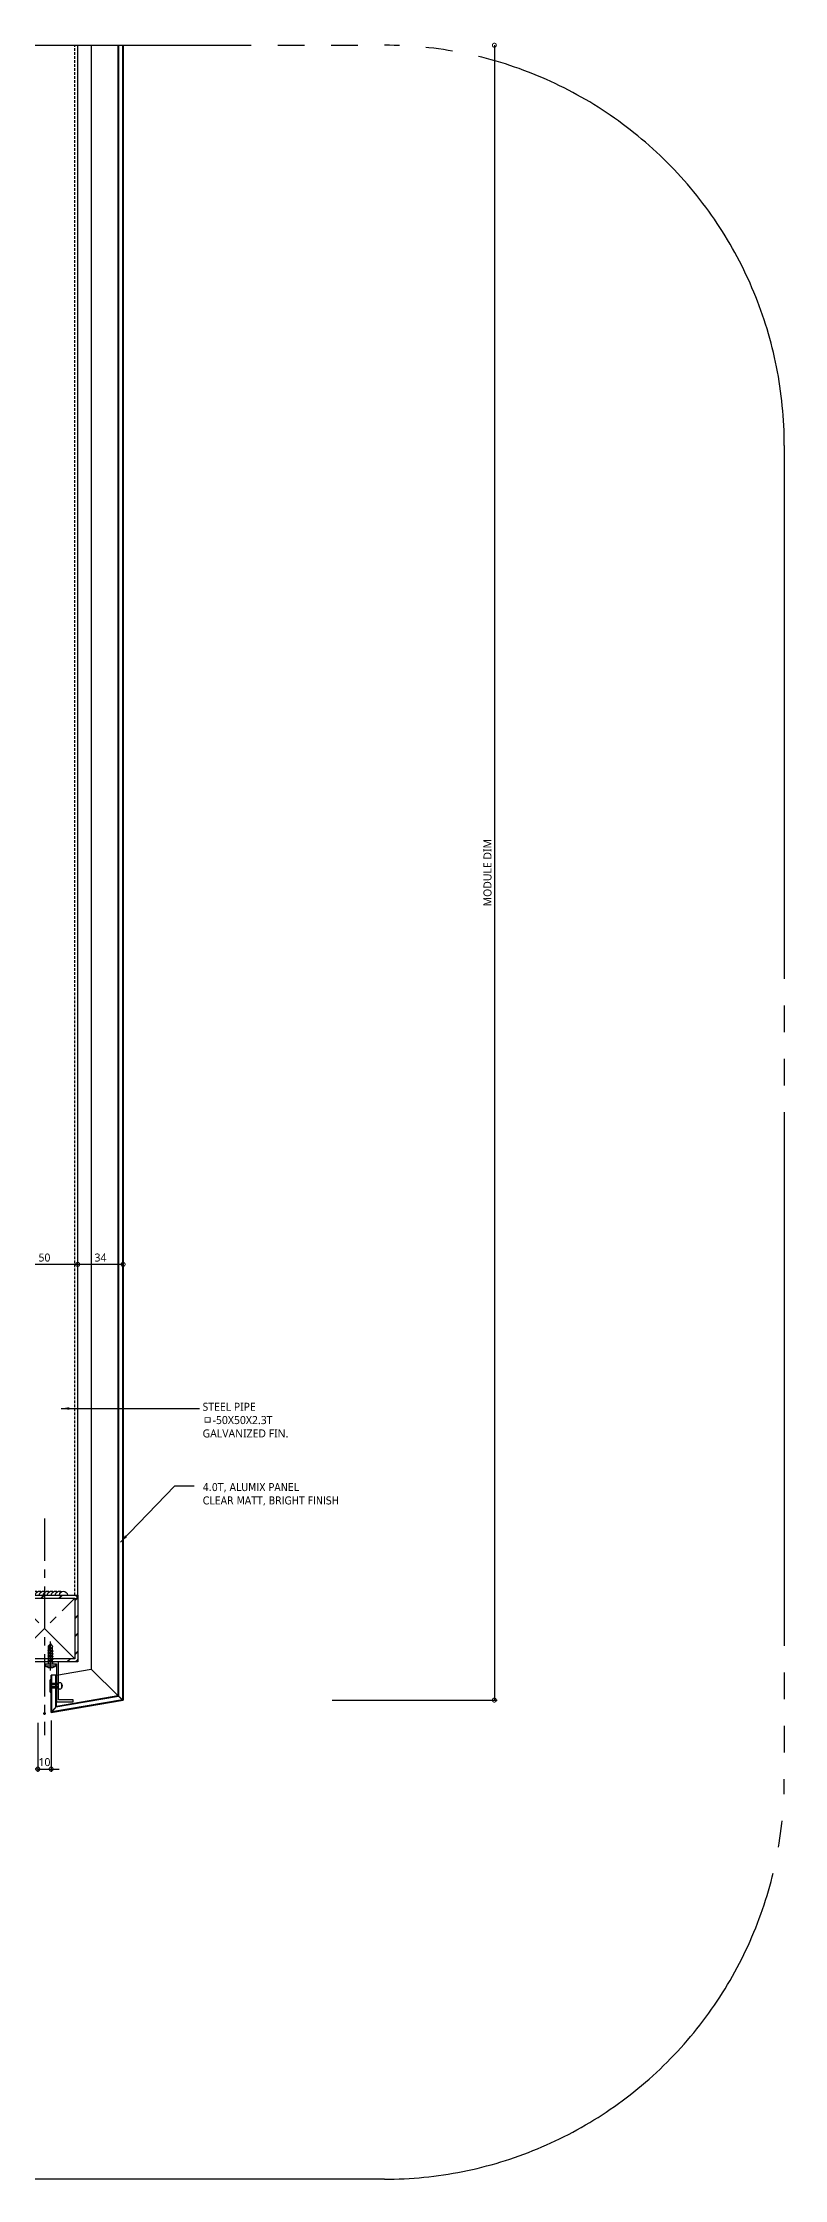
# Model space of a CAD drawing. Header units: millimetres. Extents: x 3584 to 9537, y 842 to 7828.
# Drawn here: x 8710 to 9266, y 4731 to 6332 of the extents above; entities that cross this region are included whole.
import ezdxf

# ---------------------------------------------------------------- set-up
doc = ezdxf.new("R2010")
doc.units = ezdxf.units.MM
for name, pattern in [('CENTER', [50.8, 31.75, -6.35, 6.35, -6.35]), ('CENTER2', [1.125, 0.75, -0.125, 0.125, -0.125]), ('HIDDEN', [3, 2, -1]), ('PHANTOM', [25, 20, -1, 1, -1, 1, -1])]:
    doc.linetypes.add(name, pattern=pattern)
doc.layers.get('DEFPOINTS').update_dxf_attribs({"color": 142, "lineweight": 30})
for name, color, linetype in [('0-CEN', 1, 'CENTER'), ('0-DIM', 7, 'Continuous'), ('0-WELDING', 1, 'Continuous'), ('1', 1, 'Continuous'), ('7', 7, 'Continuous'), ('A-SECT-WALL', 52, 'Continuous'), ('Bolt', 1, 'Continuous'), ('Cen1', 1, 'CENTER2'), ('FRAM', 7, 'Continuous'), ('MRK1', 3, 'Continuous'), ('NT Panel', 71, 'Continuous'), ('TEXT', 7, 'Continuous')]:
    doc.layers.add(name, color=color, linetype=linetype)
doc.layers.add('def', color=213, linetype='Continuous', plot=False)
doc.styles.add('맑은고딕', font='malgun.ttf')
doc.dimstyles.new('HD-2', dxfattribs={"dimscale": 2, "dimtxt": 3, "dimasz": 3, "dimexe": 1, "dimexo": 3, "dimgap": 1, "dimtad": 1, "dimdec": 1, "dimzin": 12, "dimdsep": 46, "dimtxsty": '맑은고딕', "dimblk": 'DOTSMALL', "dimcen": 1, "dimclrd": 2, "dimclre": 2, "dimclrt": 7, "dimadec": 1, "dimazin": 2, "dimtfac": 1, "dimtdec": 1, "dimtix": 1, "dimtmove": 2, "dimatfit": 3, "dimfxl": 1, "dimtolj": 1, "dimtzin": 12, "dimlwd": -1, "dimlwe": -1, "dimarcsym": 0})

# ---------------------------------------------------------------- blocks, each defined once
blk = doc.blocks.new('50X50X2.3T')
h = blk.add_hatch()
h.set_pattern_fill('ANSI32', color=8)
h.set_pattern_definition([(45, (0, 0), (-6.7352, 6.7352), []), (45, (0.449, 0), (-6.7352, 6.7352), [])])
edge = h.paths.add_edge_path()
edge.add_line((-22.7, 25), (22.7, 25))
edge.add_arc((22.7, 22.7), 2.3, 0, 90, ccw=False)
edge.add_line((25, 22.7), (25, -22.7))
edge.add_arc((22.7, -22.7), 2.3, -90, 0, ccw=False)
edge.add_line((22.7, -25), (-22.7, -25))
edge.add_arc((-22.7, -22.7), 2.3, 180, 270, ccw=False)
edge.add_line((-25, -22.7), (-25, 22.7))
edge.add_arc((-22.7, 22.7), 2.3, 90, 180, ccw=False)
h.paths.add_polyline_path([(-22.7, 22.7), (22.7, 22.7), (22.7, -22.7), (-22.7, -22.7)], flags=16)
at = {"layer": '0-CEN'}
for p, q in [((-22.7, 22.7), (22.7, -22.7)), ((22.7, 22.7), (-22.7, -22.7))]:
    blk.add_line(p, q, dxfattribs=at)
at = {"layer": '7'}
blk.add_lwpolyline([(-22.7, 25), (22.7, 25, -0.414214), (25, 22.7), (25, -22.7, -0.414214), (22.7, -25), (-22.7, -25, -0.414214), (-25, -22.7), (-25, 22.7, -0.414214)], format="xyb", close=True, dxfattribs=at)
blk.add_lwpolyline([(-22.7, 22.7), (22.7, 22.7), (22.7, -22.7), (-22.7, -22.7)], close=True, dxfattribs=at)
at = {"layer": 'def'}
blk.add_lwpolyline([(-25, 25), (25, 25), (25, -25), (-25, -25)], close=True, dxfattribs=at)
blk = doc.blocks.new('*U44')
at = {"layer": '0-WELDING'}
for centre, end in [((3, 0), 180), ((6, 0), 120), ((9, 0), 120), ((12, 0), 120), ((15, 0), 120), ((18, 0), 120), ((21, 0), 120), ((24, 0), 120), ((27, 0), 120), ((30, 0), 120), ((33, 0), 120)]:
    blk.add_arc(centre, 3, 0, end, dxfattribs=at)
blk = doc.blocks.new('_DOTSMALL')
at = {"color": 0, "linetype": 'ByBlock', "const_width": 0.5}
blk.add_lwpolyline([(-0.0625, 0, 1), (0.0625, 0, 1)], format="xyb", close=True, dxfattribs=at)
blk = doc.blocks.new('*D81')
at = {"layer": '0-DIM', "color": 2, "transparency": 16777216}
for p, q in [((8686.2, 5381.9), (8686.2, 5418.5)), ((8736.2, 5416.5), (8686.2, 5416.5)), ((8736.2, 5381.9), (8736.2, 5418.5))]:
    blk.add_line(p, q, dxfattribs=at)
at = {"layer": 'DEFPOINTS', "color": 0, "transparency": 16777216}
for p in [(8686.2, 5416.5), (8686.2, 5375.9), (8736.2, 5375.9)]:
    blk.add_point(p, dxfattribs=at)
at = {"layer": '0-DIM', "color": 2, "transparency": 16777216, "xscale": 6, "yscale": 6, "zscale": 6, "rotation": 180}
blk.add_blockref('_DOTSMALL', (8686.2, 5416.5), dxfattribs=at)
at = {"layer": '0-DIM', "color": 2, "transparency": 16777216, "xscale": 6, "yscale": 6, "zscale": 6}
blk.add_blockref('_DOTSMALL', (8736.2, 5416.5), dxfattribs=at)
at = {"layer": '0-DIM', "color": 7, "transparency": 16777216, "insert": (8711.2, 5421.6), "char_height": 6, "attachment_point": 5, "style": '맑은고딕'}
blk.add_mtext('\\A1;50', dxfattribs=at)
blk = doc.blocks.new('*D82')
at = {"layer": '0-DIM', "color": 2, "transparency": 16777216}
for p, q in [((8736.2, 5381.9), (8736.2, 5418.5)), ((8770.2, 5416.5), (8736.2, 5416.5)), ((8770.2, 5381.9), (8770.2, 5418.5))]:
    blk.add_line(p, q, dxfattribs=at)
at = {"layer": 'DEFPOINTS', "color": 0, "transparency": 16777216}
for p in [(8736.2, 5416.5), (8736.2, 5375.9), (8770.2, 5375.9)]:
    blk.add_point(p, dxfattribs=at)
at = {"layer": '0-DIM', "color": 2, "transparency": 16777216, "xscale": 6, "yscale": 6, "zscale": 6, "rotation": 180}
blk.add_blockref('_DOTSMALL', (8736.2, 5416.5), dxfattribs=at)
at = {"layer": '0-DIM', "color": 2, "transparency": 16777216, "xscale": 6, "yscale": 6, "zscale": 6}
blk.add_blockref('_DOTSMALL', (8770.2, 5416.5), dxfattribs=at)
at = {"layer": '0-DIM', "color": 7, "transparency": 16777216, "insert": (8753.2, 5421.6), "char_height": 6, "attachment_point": 5, "style": '맑은고딕'}
blk.add_mtext('\\A1;34', dxfattribs=at)
blk = doc.blocks.new('피스')
at = {"color": 6}
for p, q in [((-4, 1.5), (-4, 1)), ((-4, 1.5), (4, 1.5)), ((-3, 0), (3, 0)), ((-0.4, 2.3), (0.4, 2.3)), ((4, 1.5), (4, 1)), ((2, -1.5), (-2, -2)), ((-1.5, -1.5), (-2, -2)), ((-2, -2), (-1.5, -2.5)), ((-1.5, -3.5), (-2, -4)), ((2, -3.5), (-2, -4)), ((-2, -4), (-1.5, -4.5)), ((-1.5, -5.5), (-2, -6)), ((2, -5.5), (-2, -6)), ((-2, -6), (-1.5, -6.5)), ((-1.5, -7.5), (-2, -8)), ((2, -7.5), (-2, -8)), ((-2, -8), (-1.5, -8.5)), ((-1.5, -9.5), (-2, -10)), ((2, -9.5), (-2, -10)), ((-2, -10), (-1.5, -10.5)), ((-1.5, -0.5), (-1.5, -1.5)), ((1.5, -1), (-1.5, -1.5)), ((1.5, -2), (-1.5, -2.5)), ((-1.5, -2.5), (-1.5, -3.5)), ((1.5, -3), (-1.5, -3.5)), ((1.5, -4), (-1.5, -4.5)), ((-1.5, -4.5), (-1.5, -5.5)), ((1.5, -5), (-1.5, -5.5)), ((1.5, -6), (-1.5, -6.5)), ((-1.5, -6.5), (-1.5, -7.5)), ((1.5, -7), (-1.5, -7.5)), ((1.5, -8), (-1.5, -8.5)), ((-1.5, -8.5), (-1.5, -9.5)), ((1.5, -9), (-1.5, -9.5)), ((1.5, -10), (-1.5, -10.5)), ((-1.5, -10.5), (-1.5, -13.5)), ((0, -15), (-1.5, -13.5)), ((-1.3, -13.5), (-1.3, -12)), ((0, -15), (-1.3, -13.5)), ((0, -15), (1.5, -13)), ((1.5, -13), (0.6, -11.5)), ((1.5, -0.5), (1.5, -1)), ((1.5, -1), (2, -1.5)), ((2, -1.5), (1.5, -2)), ((1.5, -2), (1.5, -3)), ((1.5, -3), (2, -3.5)), ((2, -3.5), (1.5, -4)), ((1.5, -4), (1.5, -5)), ((1.5, -5), (2, -5.5)), ((2, -5.5), (1.5, -6)), ((1.5, -6), (1.5, -7)), ((1.5, -7), (2, -7.5)), ((2, -7.5), (1.5, -8)), ((1.5, -8), (1.5, -9)), ((1.5, -9), (2, -9.5)), ((2, -9.5), (1.5, -10)), ((1.5, -10), (1.5, -13))]:
    blk.add_line(p, q, dxfattribs=at)
at = {"color": 1, "linetype": 'CENTER'}
for p, q in [((-0.5, 3), (-0.4, 2.3)), ((0, 5), (0, -16.8)), ((0.5, 3), (0.4, 2.3))]:
    blk.add_line(p, q, dxfattribs=at)
at = {"color": 6}
for centre, radius, start, end in [((0, -3.1), 6.08, 94.7146, 131.1121), ((-3, 1), 1, 180, 270), ((-2, -0.5), 0.5, 0, 90), ((0, -3.1), 6.08, 48.8879, 85.2854), ((2, -0.5), 0.5, 90, 180), ((3, 1), 1, 270, 0), ((-0.3, -12), 1, 30.0863, 180)]:
    blk.add_arc(centre, radius, start, end, dxfattribs=at)
blk = doc.blocks.new('N-SCREW')
at = {"color": 6}
blk.add_blockref('피스', (17.3, -1), dxfattribs=at)
blk = doc.blocks.new('md-01')
at = {"layer": 'Bolt', "linetype": 'Continuous', "ltscale": 3}
for p, q in [((3038.4, 4332.6), (3048.2, 4332.6)), ((3041.5, 4327.1), (3045, 4327.1))]:
    blk.add_line(p, q, dxfattribs=at)
at = {"layer": 'Bolt'}
for p, q in [((3047.1, 4333.7), (3039.4, 4333.7)), ((3041.5, 4327.1), (3041.5, 4333.7)), ((3042.5, 4327.1), (3042.5, 4333.7)), ((3044, 4327.1), (3044, 4333.7)), ((3045, 4327.1), (3045, 4333.7)), ((3045, 4324.8, 0), (3041.5, 4324.8, 0))]:
    blk.add_line(p, q, dxfattribs=at)
for centre, radius, start, end in [((3039.4, 4332.6), 1.05, 90, 180), ((3042.1, 4326), 1.3, 117.3471, 242.6529), ((3044.4, 4326), 1.3, 297.3471, 62.6529), ((3047.1, 4332.6), 1.05, 0, 90), ((3043.3, 4326.3, 0), 2.2, 223.0029, 316.9971)]:
    blk.add_arc(centre, radius, start, end, dxfattribs=at)
at = {"layer": 'FRAM'}
blk.add_lwpolyline([(3059.8, 4337.6), (3059.8, 4328.6), (3043.3, 4328.6), (3031.3, 4328.6), (3031.3, 4316.1), (3032.8, 4316.1), (3032.8, 4327.1), (3043.3, 4327.1), (3061.3, 4327.1), (3061.3, 4330.1), (3061, 4330.4), (3061.3, 4330.7), (3061, 4331), (3061.3, 4331.3), (3061, 4331.6), (3061.3, 4331.9), (3061, 4332.2), (3061.3, 4332.5), (3061, 4332.8), (3061.3, 4333.1), (3061, 4333.4), (3061.3, 4333.7), (3061, 4334), (3061.3, 4334.3), (3061, 4334.6), (3061.3, 4334.9), (3061.3, 4337.6)], close=True, dxfattribs=at)
at = {"xscale": -1, "rotation": 90}
blk.add_blockref('N-SCREW', (3058.7, 4350.4), dxfattribs=at)
blk = doc.blocks.new('*U5')
at = {"layer": '1', "linetype": 'ByBlock'}
h = blk.add_hatch(color=256, dxfattribs=at)
h.paths.add_polyline_path([(-1, 0), (0, 0), (0, 1, 0.414214)])
h.paths.add_polyline_path([(0, 0), (0, -1, 0.414214), (1, 0)])
for p, q in [((1.8, 0), (-1.8, 0)), ((0, -1.8), (0, 1.8))]:
    blk.add_line(p, q, dxfattribs=at)
blk.add_circle((0, 0), 1, dxfattribs=at)
blk = doc.blocks.new('LE-02')
at = {"layer": '0-CEN'}
blk.add_blockref('*U5', (0, 0), dxfattribs=at)
blk = doc.blocks.new('*D83')
at = {"layer": 'DEFPOINTS', "color": 0, "transparency": 16777216}
for p in [(8706.2, 5078.9), (8716.2, 5080.6), (8716.2, 5038.1)]:
    blk.add_point(p, dxfattribs=at)
at = {"layer": 'MRK1', "color": 2, "transparency": 16777216}
for p, q in [((8706.2, 5072.9), (8706.2, 5036.1)), ((8716.2, 5074.6), (8716.2, 5036.1)), ((8706.2, 5038.1), (8700.2, 5038.1)), ((8706.2, 5038.1), (8716.2, 5038.1)), ((8716.2, 5038.1), (8722.2, 5038.1))]:
    blk.add_line(p, q, dxfattribs=at)
at = {"layer": 'MRK1', "color": 2, "transparency": 16777216, "xscale": 6, "yscale": 6, "zscale": 6}
blk.add_blockref('_DOTSMALL', (8706.2, 5038.1), dxfattribs=at)
at = {"layer": 'MRK1', "color": 2, "transparency": 16777216, "xscale": 6, "yscale": 6, "zscale": 6, "rotation": 180}
blk.add_blockref('_DOTSMALL', (8716.2, 5038.1), dxfattribs=at)
at = {"layer": 'MRK1', "color": 7, "transparency": 16777216, "insert": (8711.2, 5043.3), "char_height": 6, "attachment_point": 5, "style": '맑은고딕'}
blk.add_mtext('\\A1;10', dxfattribs=at)
blk = doc.blocks.new('*D84')
at = {"layer": '0-DIM', "color": 2, "transparency": 16777216}
for p, q in [((9048.7, 6330.6), (9048.7, 5089.8)), ((8927.1, 5089.8), (9050.7, 5089.8))]:
    blk.add_line(p, q, dxfattribs=at)
at = {"layer": 'DEFPOINTS', "color": 0, "transparency": 16777216}
for p in [(8921.1, 6330.6, 0.2), (8921.1, 5089.8, 0.2), (9048.7, 5089.8)]:
    blk.add_point(p, dxfattribs=at)
at = {"layer": '0-DIM', "color": 2, "transparency": 16777216, "xscale": 6, "yscale": 6, "zscale": 6}
for p, rotation in [((9048.7, 6330.6), 90), ((9048.7, 5089.8), 270)]:
    blk.add_blockref('_DOTSMALL', p, dxfattribs=dict(at, rotation=rotation))
at = {"layer": '0-DIM', "color": 7, "transparency": 16777216, "insert": (9043.6, 5710.2), "char_height": 6, "attachment_point": 5, "rotation": 90, "style": '맑은고딕'}
blk.add_mtext('\\A1;MODULE DIM', dxfattribs=at)

msp = doc.modelspace()

# ---------------------------------------------------------------- linework, layer by layer
at = {"color": 8}
for p, q in [((8720.21, 5108.48), (8746.21, 5112.91)), ((8746.21, 5112.91), (8766.21, 5093.16))]:
    msp.add_line(p, q, dxfattribs=at)
msp.add_lwpolyline([(8746.21, 6330.57), (8746.21, 5112.91)], dxfattribs=at)
at = {"layer": '7', "color": 8, "linetype": 'HIDDEN'}
msp.add_line((8733.91, 5168.48), (8733.91, 6330.57), dxfattribs=at)
at = {"layer": '7'}
msp.add_line((8736.21, 5168.48), (8736.21, 6330.57), dxfattribs=at)
at = {"layer": 'A-SECT-WALL', "color": 5}
for p, q in [((8716.71, 5081.16), (8716.71, 5108.48)), ((8719.71, 5084.72), (8719.71, 5108.48)), ((8716.71, 5081.16), (8769.71, 5090.21)), ((8720.21, 5085.31), (8716.71, 5081.16)), ((8719.71, 5084.72), (8766.71, 5092.74)), ((8766.21, 5093.16), (8769.71, 5090.21))]:
    msp.add_line(p, q, dxfattribs=at)
for points in [[(8766.71, 6330.57), (8766.71, 5092.74)], [(8769.71, 6330.57), (8769.71, 5090.21)]]:
    msp.add_lwpolyline(points, dxfattribs=at)
at = {"layer": 'Cen1', "linetype": 'CENTER'}
msp.add_line((8711.21, 5225.91), (8711.21, 5063.49), dxfattribs=at)
at = {"layer": 'MRK1', "color": 3, "linetype": 'PHANTOM', "ltscale": 20}
msp.add_lwpolyline([(7966.21, 4730.57, -0.4142136), (7666.21, 5030.57), (7666.21, 6030.57, -0.4142136), (7966.21, 6330.57), (8966.21, 6330.57, -0.4142136), (9266.21, 6030.57), (9266.21, 5030.57, -0.4142136), (8966.21, 4730.57)], format="xyb", close=True, dxfattribs=at)
at = {"layer": 'NT Panel', "color": 30, "true_color": 0xff7f00}
for p, q in [((8716.21, 5080.57), (8716.21, 5108.48)), ((8720.21, 5085.31), (8720.21, 5108.48)), ((8716.21, 5080.57), (8770.21, 5089.79)), ((8720.21, 5085.31), (8766.21, 5093.16))]:
    msp.add_line(p, q, dxfattribs=at)
for points in [[(8766.21, 6330.57), (8766.21, 5093.16)], [(8770.21, 6330.57), (8770.21, 5089.79)], [(8720.21, 5108.48), (8716.21, 5108.48)]]:
    msp.add_lwpolyline(points, dxfattribs=at)

# ---------------------------------------------------------------- block references
at = {"xscale": -1}
msp.add_blockref('*U44', (8728.41, 5168.48), dxfattribs=at)
at = {"rotation": 89.99999999999999}
msp.add_blockref('md-01', (13048.85, 2057.2), dxfattribs=at)
at = {"layer": '1', "xscale": -0.5, "yscale": 0.5, "zscale": 0.5, "rotation": 180}
msp.add_blockref('LE-02', (8711.21, 5079.72), dxfattribs=at)
msp.add_blockref('LE-02', (8711.21, 5079.72), dxfattribs=at)
at = {"layer": '7', "rotation": 180}
msp.add_blockref('50X50X2.3T', (8711.21, 5143.48), dxfattribs=at)

# ---------------------------------------------------------------- texts
at = {"layer": 'TEXT', "color": 0, "char_height": 6, "attachment_point": 1, "style": '맑은고딕'}
for s, insert, width in [('STEEL PIPE\\Pㅁ-50X50X2.3T\\PGALVANIZED FIN.', (8829.81, 5312.78), 121.1974), ('\\pxql;{\\fTahoma|b0|i0|c129|p34;4.0T,\\fTahoma|b0|i0|c0|p34; \\fTahoma|b0|i0|c129|p34;ALUMIX\\fTahoma|b0|i0|c0|p34; PANEL\\P\\fTahoma|b0|i0|c129|p34;CLEAR MATT, BRIGHT FINISH}', (8829.99, 5252.55), 139.0953)]:
    msp.add_mtext(s, dxfattribs=dict(at, insert=insert, width=width))

# ---------------------------------------------------------------- dimensions: what is measured, and where the dimension line sits
at = {"layer": '0-DIM'}
dim = msp.add_linear_dim(base=(9048.67, 5089.79, -0.16), p1=(8921.13, 6330.57), p2=(8921.13, 5089.79), angle=90, text='MODULE DIM', dimstyle='HD-2', override={"dimse1": 1}, dxfattribs=at)
dim.commit()
dim.dimension.update_dxf_attribs({"geometry": '*D84', "text_midpoint": (9043.57, 5710.18, -0.16)})
for base, p1, p2, picture, middle in [((8686.21, 5416.52), (8736.21, 5375.9), (8686.21, 5375.9), '*D81', (8711.21, 5421.62)), ((8736.21, 5416.52), (8770.21, 5375.9), (8736.21, 5375.9), '*D82', (8753.21, 5421.62))]:
    dim = msp.add_linear_dim(base=base, p1=p1, p2=p2, angle=180, dimstyle='HD-2', dxfattribs=at)
    dim.commit()
    dim.dimension.update_dxf_attribs({"geometry": picture, "text_midpoint": middle})
at = {"layer": 'MRK1'}
dim = msp.add_linear_dim(base=(8716.21, 5038.14), p1=(8706.21, 5078.87), p2=(8716.21, 5080.57), dimstyle='HD-2', dxfattribs=at)
dim.commit()
dim.dimension.update_dxf_attribs({"geometry": '*D83', "text_midpoint": (8711.21, 5043.26)})

# ---------------------------------------------------------------- leaders
at = {"layer": '0-DIM'}
for points, override in [([(8723.85, 5308.46), (8827.57, 5308.46)], {"dimgap": 1, "dimtad": 0}), ([(8768.22, 5208.36), (8809.08, 5250.45), (8823.58, 5250.45)], {"dimtad": 0})]:
    msp.add_leader(points, dimstyle='HD-2', override=override, dxfattribs=at)

doc.saveas('drawing.dxf')
